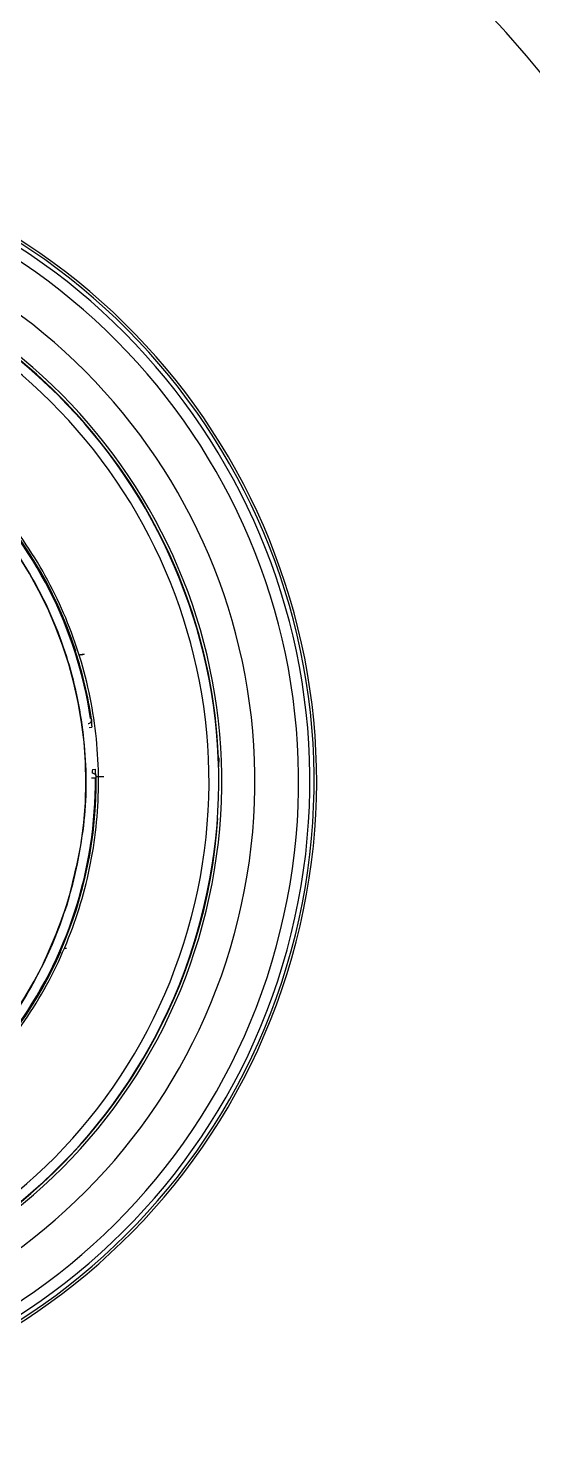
# Model space of a CAD drawing. Extents: x 526 to 610, y 679 to 808.
# Drawn here: x 561.033 to 561.818, y 755.312 to 757.511 of the extents above; entities that cross this region are included whole.
import ezdxf

# ---------------------------------------------------------------- set-up
doc = ezdxf.new("R2010")
doc.units = 0
doc.header["$MEASUREMENT"] = 0
doc.layers.add('1', color=4, linetype='Continuous')

# ---------------------------------------------------------------- blocks, each defined once
blk = doc.blocks.new('JETSETTER LX')
at = {"layer": '1', "color": 3, "linetype": 'Continuous', "lineweight": 25}
for p, q in [((34.9798, 59.6637), (34.9794, 59.6637)), ((34.9858, 59.6583), (34.986, 59.6584)), ((35.0003, 59.5453), (35.0048, 59.5459)), ((35.0055, 59.4799), (35.01, 59.4801)), ((35.2023, 59.4978), (35.2021, 59.4837)), ((35.0043, 59.4668), (35.0102, 59.4668)), ((35.0114, 59.4681), (35.0102, 59.4668)), ((35.0232, 59.4683), (35.0114, 59.4682)), ((34.9663, 59.2692), (34.966, 59.2693)), ((34.9559, 59.1966), (34.9563, 59.1965)), ((34.963, 59.2012), (34.9628, 59.2012))]:
    blk.add_line(p, q, dxfattribs=at)
at = {"layer": '1', "color": 3, "linetype": 'Continuous', "lineweight": 25, "flags": 128}
for points in [[(34.9887, 59.6584), (34.9873, 59.6583), (34.986, 59.6584)], [(35.0029, 59.559), (35.0037, 59.5584), (35.0043, 59.5579)], [(34.9651, 59.201), (34.9643, 59.2012), (34.963, 59.2012)]]:
    blk.add_lwpolyline(points, dxfattribs=at)
at = {"layer": '1', "color": 3, "linetype": 'Continuous', "lineweight": 25}
for centre, radius, start, end in [((34.3545, 59.461), 0.9961, 346.1322, 76.1322), ((34.3545, 59.461), 1, 252.5994, 72.5994), ((34.3545, 59.461), 0.9895, 256.1322, 76.1322), ((34.3545, 59.461), 0.972, 256.1322, 76.1322), ((34.3545, 59.461), 0.9039, 256.4758, 76.1322), ((34.3545, 59.461), 0.8524, 256.4758, 76.1322), ((34.3545, 59.461), 0.8476, 252.5994, 72.2446), ((34.3545, 59.461), 0.8324, 252.5994, 72.2446), ((34.3545, 59.461), 0.8484, 2.4914, 72.5994), ((34.3545, 59.461), 0.6573, 17.9684, 70.9822), ((34.3545, 59.461), 0.6408, 342.5994, 72.5994), ((34.3545, 59.461), 0.6557, 8.5981, 45.5143), ((34.3545, 59.461), 0.6569, 8.4835, 17.9722), ((34.9984, 59.557), 0.00591, 274.5786, 8.4631), ((34.3545, 59.461), 0.6557, 323.5981, 0.5143), ((34.3545, 59.461), 0.6569, 336.2702, 0.6289), ((35.0055, 59.4681), 0.00591, 0.6493, 94.534), ((34.3545, 59.461), 0.8484, 252.5994, 356.1076), ((34.3545, 59.461), 0.6408, 252.5994, 342.5994), ((34.3545, 59.461), 0.9961, 256.1322, 346.1322), ((34.3545, 59.461), 0.6573, 291.2863, 336.274)]:
    blk.add_arc(centre, radius, start, end, dxfattribs=at)
for points, knots in [([(34.3555, 61.2036), (34.3647, 61.2036), (34.383, 61.2035), (34.4102, 61.2029), (34.4372, 61.2019), (34.464, 61.2006), (34.4904, 61.199), (34.5166, 61.197), (34.5425, 61.1947), (34.5681, 61.1922), (34.5934, 61.1893), (34.6184, 61.1861), (34.6431, 61.1827), (34.7111, 61.1724), (34.8218, 61.1508), (34.9722, 61.1094), (35.1198, 61.0566), (35.2609, 60.9937), (35.3994, 60.9185), (35.5307, 60.8329), (35.6353, 60.7509), (35.7129, 60.6812), (35.7896, 60.6058), (35.8757, 60.5077), (35.9668, 60.3812), (36.0444, 60.249), (36.0961, 60.1382), (36.1283, 60.0561), (36.146, 60.0063), (36.1621, 59.9565), (36.1766, 59.9066), (36.1895, 59.8568), (36.1968, 59.8234), (36.2005, 59.8069)], [0, 0, 0, 0, 0.010985, 0.021867, 0.032644, 0.043319, 0.05389, 0.064358, 0.074724, 0.084988, 0.09515, 0.10521, 0.115169, 0.125027, 0.18754, 0.250025, 0.31153, 0.375019, 0.434733, 0.500011, 0.562507, 0.593718, 0.625019, 0.691367, 0.749997, 0.811778, 0.874973, 0.896292, 0.917422, 0.938359, 0.959102, 0.97965, 1, 1, 1, 1]), ([(35.5868, 58.2287), (35.5929, 58.2348), (35.6049, 58.247), (35.6227, 58.2655), (35.6401, 58.2844), (35.6573, 58.3034), (35.6742, 58.3227), (35.6908, 58.3423), (35.7071, 58.3621), (35.7231, 58.3821), (35.7389, 58.4023), (35.7749, 58.4502), (35.8282, 58.5278), (35.8928, 58.6387), (35.9492, 58.754), (35.9969, 58.8731), (36.0356, 58.9955), (36.0752, 59.1619), (36.1014, 59.3748), (36.0951, 59.632), (36.0512, 59.8855), (35.9706, 60.1299), (35.855, 60.3597), (35.7069, 60.5701), (35.5296, 60.7564), (35.3605, 60.8885), (35.2149, 60.9783), (35.101, 61.0375), (34.9831, 61.0881), (34.8617, 61.1299), (34.7376, 61.1626), (34.6366, 61.1815), (34.5603, 61.1917), (34.5093, 61.197), (34.4581, 61.2008), (34.4069, 61.2031), (34.3726, 61.2035), (34.3555, 61.2036)], [0, 0, 0, 0, 0.006271, 0.012535, 0.018793, 0.025046, 0.031296, 0.037545, 0.043792, 0.050041, 0.056292, 0.062546, 0.093816, 0.125066, 0.15632, 0.187575, 0.218824, 0.250085, 0.312563, 0.375049, 0.437536, 0.500016, 0.562489, 0.624962, 0.687443, 0.749925, 0.781182, 0.812442, 0.843694, 0.874956, 0.906208, 0.93747, 0.949986, 0.962486, 0.974981, 0.987482, 1, 1, 1, 1]), ([(33.1223, 60.6932), (33.1161, 60.687), (33.1037, 60.6745), (33.0855, 60.6554), (33.0675, 60.6361), (33.0499, 60.6165), (33.0326, 60.5967), (33.0156, 60.5766), (32.999, 60.5563), (32.9826, 60.5357), (32.9665, 60.5149), (32.9508, 60.4938), (32.9353, 60.4725), (32.9202, 60.4509), (32.8783, 60.3892), (32.815, 60.2837), (32.7419, 60.1289), (32.6842, 59.9676), (32.6426, 59.8014), (32.6174, 59.632), (32.609, 59.461), (32.6174, 59.2899), (32.6426, 59.1204), (32.6842, 58.9542), (32.742, 58.7929), (32.8151, 58.638), (32.9033, 58.4912), (33.0053, 58.3535), (33.1203, 58.2267), (33.2472, 58.1116), (33.3848, 58.0096), (33.5317, 57.9215), (33.6865, 57.8483), (33.8478, 57.7906), (34.014, 57.749), (34.1834, 57.7238), (34.3545, 57.7155), (34.5256, 57.7238), (34.695, 57.749), (34.8612, 57.7905), (35.0224, 57.8483), (35.1773, 57.9215), (35.2893, 57.9886), (35.3631, 58.0394), (35.4026, 58.0683), (35.4412, 58.0982), (35.479, 58.1292), (35.5158, 58.1613), (35.5519, 58.1943), (35.5752, 58.2172), (35.5868, 58.2287)], [0, 0, 0, 0, 0.004827, 0.009647, 0.014461, 0.019271, 0.024078, 0.028882, 0.033686, 0.038489, 0.043293, 0.048099, 0.052908, 0.057722, 0.062541, 0.093781, 0.125035, 0.156273, 0.187523, 0.218772, 0.250007, 0.281251, 0.312511, 0.343765, 0.375021, 0.40627, 0.437519, 0.468758, 0.500007, 0.53125, 0.562493, 0.593739, 0.624988, 0.656237, 0.687489, 0.718733, 0.749986, 0.781233, 0.812476, 0.843717, 0.874964, 0.906209, 0.937455, 0.946406, 0.95534, 0.964264, 0.973185, 0.98211, 0.991046, 1, 1, 1, 1]), ([(34.9873, 59.6583), (34.9874, 59.6583), (34.9876, 59.6583), (34.9888, 59.6586), (34.9906, 59.6589), (34.9919, 59.6591), (34.9926, 59.6593)], [0, 0, 0, 0, 0.249785, 0.499798, 0.749926, 1, 1, 1, 1]), ([(34.9926, 59.6591), (34.992, 59.659), (34.9908, 59.6588), (34.9895, 59.6586), (34.9888, 59.6584), (34.9887, 59.6584), (34.9887, 59.6584)], [0, 0, 0, 0, 0.2915134, 0.5832461, 0.8005869, 1, 1, 1, 1]), ([(35.0043, 59.5579), (35.0043, 59.5573), (35.0044, 59.5563), (35.004, 59.5548), (35.0039, 59.5538), (35.0039, 59.5524), (35.004, 59.5506), (35.0044, 59.5485), (35.0046, 59.5469), (35.0048, 59.5459)], [0, 0, 0, 0, 0.121504, 0.210955, 0.316294, 0.528485, 0.667089, 0.790586, 1, 1, 1, 1]), ([(35.0043, 59.5579), (35.0043, 59.5579), (35.0043, 59.5579), (35.0043, 59.5579), (35.0043, 59.5579)], [0, 0, 0, 0, 0.559748, 1, 1, 1, 1]), ([(35.0055, 59.4799), (35.0055, 59.4791), (35.0054, 59.4774), (35.0053, 59.4754), (35.0051, 59.4742), (35.0051, 59.474), (35.0051, 59.474)], [0, 0, 0, 0, 0.272621, 0.55768, 0.783623, 1, 1, 1, 1]), ([(35.01, 59.4801), (35.01, 59.4791), (35.0099, 59.477), (35.01, 59.4743), (35.0103, 59.4724), (35.0105, 59.4715), (35.0109, 59.4708), (35.0113, 59.4698), (35.0114, 59.4688), (35.0114, 59.4682)], [0, 0, 0, 0, 0.1871676, 0.4408254, 0.6459019, 0.7557075, 0.805043, 0.8605139, 1, 1, 1, 1]), ([(35.0114, 59.4682), (35.0114, 59.4682), (35.0114, 59.4682), (35.0114, 59.4681), (35.0114, 59.4681)], [0, 0, 0, 0, 0.560111, 1, 1, 1, 1])]:
    blk.add_open_spline(points, degree=3, knots=knots, dxfattribs=at)
for points in [[(34.157, 58.8307), (34.199, 58.8201), (34.283, 58.7989), (34.4137, 58.7991), (34.5416, 58.823), (34.6625, 58.8719), (34.7715, 58.9432), (34.8645, 59.0345), (34.9379, 59.1422), (34.9889, 59.2622), (35.0155, 59.3897), (35.0167, 59.52), (34.9924, 59.6481), (34.9436, 59.7689), (34.8723, 59.878), (34.7809, 59.9706), (34.6736, 60.0454), (34.5926, 60.076), (34.5521, 60.0912)], [(34.9663, 59.2692), (34.9766, 59.31), (34.9972, 59.3915), (34.997, 59.5184), (34.9738, 59.6426), (34.9264, 59.7599), (34.8571, 59.8658), (34.7684, 59.9557), (34.6643, 60.0283), (34.5856, 60.0579), (34.5463, 60.0727)], [(34.1628, 58.8492), (34.2036, 58.8389), (34.2851, 58.8183), (34.412, 58.8185), (34.5362, 58.8417), (34.6535, 58.8891), (34.7594, 58.9584), (34.8493, 59.0471), (34.9219, 59.1512), (34.9515, 59.2299), (34.9663, 59.2692)]]:
    blk.add_open_spline(points, degree=3, dxfattribs=at)

msp = doc.modelspace()

# ---------------------------------------------------------------- block references
at = {"layer": '1'}
msp.add_blockref('JETSETTER LX', (526.127, 696.8772), dxfattribs=at)

doc.saveas('drawing.dxf')
